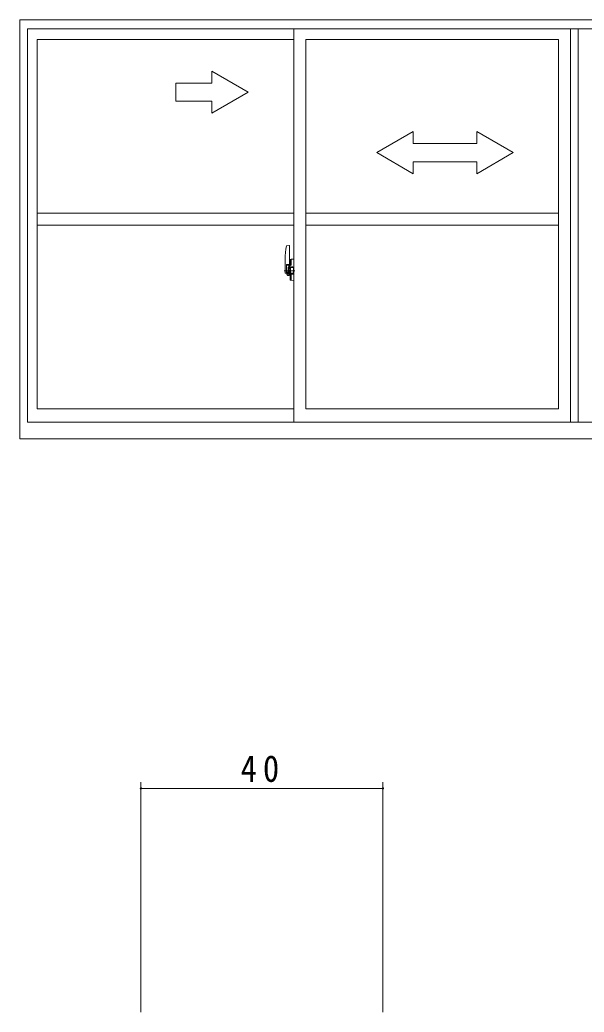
# Model space of a CAD drawing. Units: millimetres, scale not verified. Extents: x -567 to 567, y -403 to 403.
# Drawn here: x 234 to 327.3, y 58.4 to 222.5 of the extents above; entities that cross this region are included whole.
import ezdxf

# ---------------------------------------------------------------- set-up
doc = ezdxf.new("R2010")
doc.units = ezdxf.units.MM
doc.header["$LTSCALE"] = 2
doc.linetypes.add('USER2', pattern=[13, 10, -1, 1, -1])
doc.layers.add('0-6_YKK_D', color=6, linetype='Continuous', lineweight=18)
doc.layers.add('0-7_YKK_A1', color=4, linetype='Continuous', lineweight=18)
doc.styles.add('ＭＳ ゴシック', font='')
doc.styles.get('ＭＳ ゴシック').set_extended_font_data('MS Gothic')

msp = doc.modelspace()

# ---------------------------------------------------------------- linework, layer by layer
at = {"layer": '0-6_YKK_D'}
for p, q in [((254.024, 58.42), (254.024, 96.42)), ((294.024, 95.42), (254.024, 95.42)), ((294.024, 58.42), (294.024, 96.42))]:
    msp.add_line(p, q, dxfattribs=at)
for centre, start, end in [((254.024, 95.42), 0, 180), ((254.024, 95.42), 180, 0), ((294.024, 95.42), 0, 180), ((294.024, 95.42), 180, 0)]:
    msp.add_arc(centre, 0.106, start, end, dxfattribs=at)
at = {"layer": '0-7_YKK_A1'}
for p, q in [((234.024, 222.468), (234.024, 153.218)), ((417.274, 222.468), (234.024, 222.468)), ((235.274, 220.968), (235.274, 155.968)), ((416.024, 220.968), (235.274, 220.968)), ((279.274, 155.968), (279.274, 220.968)), ((325.024, 155.968), (325.024, 220.968)), ((326.274, 155.968), (326.274, 220.968)), ((326.274, 155.968), (326.274, 220.968)), ((236.874, 219.218), (236.874, 158.168)), ((279.274, 219.218), (236.874, 219.218)), ((323.024, 219.218), (281.274, 219.218)), ((281.274, 158.168), (281.274, 219.218)), ((323.024, 158.168), (323.024, 219.218)), ((265.774, 212.018), (265.774, 213.982)), ((271.774, 210.518), (265.774, 213.982)), ((259.774, 212.018), (259.774, 209.018)), ((265.774, 212.018), (259.774, 212.018)), ((271.774, 210.518), (265.774, 207.054)), ((259.774, 209.018), (265.774, 209.018)), ((265.774, 207.054), (265.774, 209.018)), ((293.024, 200.518), (299.024, 203.982)), ((299.024, 203.982), (299.024, 202.018)), ((315.524, 200.518), (309.524, 203.982)), ((309.524, 203.982), (309.524, 202.018)), ((299.024, 202.018), (309.524, 202.018)), ((293.024, 200.518), (299.024, 197.018)), ((315.524, 200.518), (309.524, 197.018)), ((309.524, 199.018), (309.524, 197.018)), ((236.874, 190.518), (279.274, 190.518)), ((281.274, 190.518), (323.024, 190.518)), ((236.874, 188.518), (279.274, 188.518)), ((281.274, 188.518), (323.024, 188.518)), ((278.115, 185.127), (278.548, 185.142)), ((278.574, 185.117), (278.574, 181.858)), ((277.874, 182.873), (277.874, 180.655)), ((278.699, 182.823), (278.699, 181.918)), ((278.824, 182.873), (278.749, 182.873)), ((278.824, 182.873), (278.824, 181.918)), ((278.824, 182.848), (278.849, 182.848)), ((278.849, 182.878), (279.274, 182.893)), ((278.849, 182.878), (278.849, 181.893)), ((278.849, 182.848), (278.849, 181.893)), ((279.274, 182.893), (279.274, 179.393)), ((277.922, 180.605), (278.129, 180.598)), ((278.074, 180.95), (278.074, 182.01)), ((278.462, 182.01), (278.074, 182.01)), ((278.074, 180.947), (278.074, 180.95)), ((278.075, 180.911), (278.074, 180.947)), ((278.075, 180.9), (278.074, 180.947)), ((278.099, 180.958), (278.099, 181.937)), ((278.099, 181.937), (278.462, 181.937)), ((278.344, 180.77), (278.129, 180.77)), ((278.129, 180.77), (278.129, 180.598)), ((278.164, 180.701), (278.129, 180.701)), ((278.164, 180.743), (278.399, 180.743)), ((278.164, 180.653), (278.164, 180.743)), ((278.164, 180.507), (278.164, 180.523)), ((278.164, 180.507), (278.453, 180.507)), ((278.384, 180.777), (278.344, 180.777)), ((278.344, 180.777), (278.344, 180.743)), ((278.559, 181.561), (278.384, 181.561)), ((278.384, 181.561), (278.384, 180.743)), ((278.399, 181.229), (278.384, 181.229)), ((278.399, 181.115), (278.399, 181.313)), ((278.399, 181.041), (278.399, 181.115)), ((278.399, 181.115), (278.399, 181.115)), ((278.399, 180.995), (278.399, 181.041)), ((278.399, 181.041), (278.499, 181.041)), ((278.399, 180.747), (278.399, 180.801)), ((278.399, 180.801), (278.499, 180.801)), ((278.399, 180.743), (278.399, 180.747)), ((278.399, 180.747), (278.499, 180.747)), ((278.399, 180.743), (278.499, 180.743)), ((278.399, 180.523), (278.399, 180.523)), ((278.423, 180.512), (278.399, 180.523)), ((278.434, 180.509), (278.423, 180.512)), ((278.445, 180.507), (278.434, 180.509)), ((278.462, 180.508), (278.445, 180.507)), ((278.477, 180.512), (278.462, 180.508)), ((278.488, 180.52), (278.477, 180.512)), ((278.499, 180.701), (278.487, 180.701)), ((278.493, 180.526), (278.488, 180.52)), ((278.496, 180.532), (278.493, 180.526)), ((278.499, 181.9), (278.499, 181.561)), ((278.499, 181.733), (278.499, 181.783)), ((278.499, 181.561), (278.499, 181.338)), ((278.499, 181.561), (278.499, 181.338)), ((278.574, 181.442), (278.499, 181.442)), ((278.499, 181.338), (278.669, 181.338)), ((278.499, 181.14), (278.669, 181.14)), ((278.499, 181.041), (278.499, 181.115)), ((278.669, 181.115), (278.499, 181.115)), ((278.499, 181.115), (278.499, 180.317)), ((278.499, 180.995), (278.499, 181.041)), ((278.499, 180.801), (278.499, 180.995)), ((278.499, 180.971), (278.499, 180.701)), ((278.499, 180.747), (278.499, 180.801)), ((278.499, 180.743), (278.499, 180.747)), ((278.499, 180.599), (278.499, 180.548)), ((278.574, 181.858), (278.559, 181.858)), ((278.559, 181.858), (278.559, 181.561)), ((278.574, 181.897), (278.574, 181.338)), ((278.574, 181.338), (278.574, 181.691)), ((278.574, 181.4), (278.574, 181.635)), ((278.574, 181.115), (278.574, 180.317)), ((278.574, 180.594), (278.574, 181.115)), ((278.599, 181.716), (278.699, 181.718)), ((278.699, 180.568), (278.599, 180.569)), ((278.669, 181.338), (278.669, 181.14)), ((278.669, 181.14), (278.669, 181.115)), ((278.824, 181.918), (278.699, 181.918)), ((278.699, 181.55), (278.699, 181.863)), ((278.703, 181.523), (278.699, 181.55)), ((278.699, 180.744), (278.707, 180.772)), ((278.699, 180.735), (278.699, 180.744)), ((278.699, 180.422), (278.699, 180.735)), ((278.716, 181.496), (278.703, 181.523)), ((278.707, 180.772), (278.714, 180.785)), ((278.714, 180.785), (278.723, 180.797)), ((278.728, 181.484), (278.716, 181.496)), ((278.849, 181.893), (278.723, 181.888)), ((278.723, 180.797), (278.731, 180.803)), ((278.724, 181.893), (278.724, 181.918)), ((278.849, 181.893), (278.724, 181.893)), ((278.738, 181.479), (278.728, 181.484)), ((278.731, 180.803), (278.742, 180.808)), ((278.747, 181.477), (278.738, 181.479)), ((278.742, 180.808), (278.747, 180.808)), ((278.747, 181.477), (278.747, 180.808)), ((278.747, 181.477), (278.747, 181.477)), ((278.759, 181.476), (278.759, 180.459)), ((279.244, 181.517), (278.784, 181.5)), ((278.824, 180.543), (278.824, 180.485)), ((279.199, 180.568), (278.849, 180.568)), ((278.849, 180.46), (279.199, 180.46)), ((278.929, 181.633), (278.929, 181.563)), ((279.114, 181.658), (278.954, 181.658)), ((278.954, 181.538), (279.114, 181.538)), ((279.139, 181.633), (279.139, 181.563)), ((279.224, 180.543), (279.224, 180.485)), ((279.259, 181.502), (279.259, 181.496)), ((279.259, 181.502), (279.259, 180.433)), ((279.274, 181.28), (279.259, 181.28)), ((279.274, 180.955), (279.259, 180.955)), ((278.252, 180.235), (278.241, 180.251)), ((278.274, 180.204), (278.252, 180.235)), ((278.274, 180.254), (278.274, 180.204)), ((278.462, 180.204), (278.274, 180.204)), ((278.299, 180.279), (278.462, 180.279)), ((278.824, 180.368), (278.699, 180.368)), ((278.699, 179.463), (278.699, 180.368)), ((278.849, 180.393), (278.723, 180.397)), ((278.849, 180.393), (278.724, 180.393)), ((278.724, 180.393), (278.724, 180.368)), ((278.824, 179.413), (278.749, 179.413)), ((278.784, 180.435), (279.244, 180.419)), ((278.824, 179.413), (278.824, 180.368)), ((278.824, 179.438), (278.849, 179.438)), ((278.849, 179.438), (278.849, 180.393)), ((278.849, 180.393), (278.849, 179.407)), ((278.849, 179.407), (279.274, 179.393)), ((236.874, 158.168), (279.274, 158.168)), ((281.274, 158.168), (323.024, 158.168)), ((235.274, 155.968), (416.024, 155.968)), ((234.024, 153.218), (417.274, 153.218))]:
    msp.add_line(p, q, dxfattribs=at)
at = {"layer": '0-7_YKK_A1', "linetype": 'USER2'}
msp.add_line((279.439, 180.968), (277.684, 180.968), dxfattribs=at)
at = {"layer": '0-7_YKK_A1'}
for points in [[(309.524, 199.018), (299.024, 199.018), (299.024, 197.018)], [(278.164, 180.523), (278.164, 180.653), (278.399, 180.653)], [(278.414, 181.327), (278.413, 181.326), (278.412, 181.326), (278.411, 181.326), (278.411, 181.325), (278.41, 181.325), (278.409, 181.325), (278.409, 181.324), (278.408, 181.324), (278.407, 181.323), (278.406, 181.323), (278.405, 181.322), (278.404, 181.322), (278.404, 181.321), (278.403, 181.321), (278.403, 181.32), (278.402, 181.32), (278.402, 181.319), (278.401, 181.319), (278.401, 181.318), (278.4, 181.318), (278.4, 181.317), (278.4, 181.316), (278.399, 181.316), (278.399, 181.315), (278.399, 181.314), (278.399, 181.313)], [(278.414, 181.129), (278.413, 181.128), (278.412, 181.128), (278.411, 181.128), (278.411, 181.127), (278.41, 181.127), (278.409, 181.127), (278.409, 181.126), (278.408, 181.126), (278.407, 181.125), (278.406, 181.125), (278.405, 181.124), (278.404, 181.124), (278.404, 181.123), (278.403, 181.123), (278.403, 181.122), (278.402, 181.122), (278.402, 181.121), (278.401, 181.121), (278.401, 181.12), (278.4, 181.12), (278.4, 181.119), (278.4, 181.118), (278.399, 181.118), (278.399, 181.117), (278.399, 181.116), (278.399, 181.115)], [(278.399, 181.115), (278.499, 181.115), (278.499, 181.115)], [(278.399, 180.801), (278.399, 180.995), (278.499, 180.995)], [(278.453, 181.336), (278.452, 181.336), (278.451, 181.336), (278.45, 181.335), (278.449, 181.335), (278.448, 181.335), (278.447, 181.335), (278.446, 181.335), (278.444, 181.335), (278.443, 181.334), (278.442, 181.334), (278.441, 181.334), (278.44, 181.334), (278.439, 181.334), (278.438, 181.333), (278.437, 181.333), (278.436, 181.333), (278.435, 181.333), (278.434, 181.333), (278.433, 181.332), (278.432, 181.332), (278.431, 181.332), (278.43, 181.332), (278.429, 181.331), (278.428, 181.331), (278.427, 181.331), (278.426, 181.331), (278.425, 181.33), (278.424, 181.33), (278.423, 181.33), (278.422, 181.329), (278.421, 181.329), (278.42, 181.329), (278.419, 181.329), (278.419, 181.328), (278.418, 181.328), (278.417, 181.328), (278.416, 181.327), (278.415, 181.327), (278.414, 181.327)], [(278.453, 181.138), (278.452, 181.138), (278.451, 181.138), (278.45, 181.137), (278.449, 181.137), (278.448, 181.137), (278.447, 181.137), (278.446, 181.137), (278.444, 181.137), (278.443, 181.136), (278.442, 181.136), (278.441, 181.136), (278.44, 181.136), (278.439, 181.136), (278.438, 181.135), (278.437, 181.135), (278.436, 181.135), (278.435, 181.135), (278.434, 181.135), (278.433, 181.134), (278.432, 181.134), (278.431, 181.134), (278.43, 181.134), (278.429, 181.133), (278.428, 181.133), (278.427, 181.133), (278.426, 181.133), (278.425, 181.132), (278.424, 181.132), (278.423, 181.132), (278.422, 181.131), (278.421, 181.131), (278.42, 181.131), (278.419, 181.131), (278.419, 181.13), (278.418, 181.13), (278.417, 181.13), (278.416, 181.129), (278.415, 181.129), (278.414, 181.129)], [(278.499, 181.339), (278.498, 181.339), (278.497, 181.339), (278.495, 181.339), (278.494, 181.339), (278.493, 181.339), (278.492, 181.339), (278.49, 181.339), (278.489, 181.339), (278.488, 181.338), (278.487, 181.338), (278.486, 181.338), (278.484, 181.338), (278.483, 181.338), (278.482, 181.338), (278.481, 181.338), (278.48, 181.338), (278.478, 181.338), (278.477, 181.338), (278.476, 181.338), (278.475, 181.338), (278.474, 181.338), (278.472, 181.338), (278.471, 181.338), (278.47, 181.338), (278.469, 181.337), (278.468, 181.337), (278.466, 181.337), (278.465, 181.337), (278.464, 181.337), (278.463, 181.337), (278.462, 181.337), (278.461, 181.337), (278.46, 181.337), (278.459, 181.336), (278.457, 181.336), (278.456, 181.336), (278.455, 181.336), (278.454, 181.336), (278.453, 181.336)], [(278.499, 181.141), (278.498, 181.141), (278.497, 181.141), (278.495, 181.141), (278.494, 181.141), (278.493, 181.141), (278.492, 181.141), (278.49, 181.141), (278.489, 181.14), (278.488, 181.14), (278.487, 181.14), (278.486, 181.14), (278.484, 181.14), (278.483, 181.14), (278.482, 181.14), (278.481, 181.14), (278.48, 181.14), (278.478, 181.14), (278.477, 181.14), (278.476, 181.14), (278.475, 181.14), (278.474, 181.14), (278.472, 181.14), (278.471, 181.14), (278.47, 181.14), (278.469, 181.139), (278.468, 181.139), (278.466, 181.139), (278.465, 181.139), (278.464, 181.139), (278.463, 181.139), (278.462, 181.139), (278.461, 181.139), (278.46, 181.139), (278.459, 181.138), (278.457, 181.138), (278.456, 181.138), (278.455, 181.138), (278.454, 181.138), (278.453, 181.138)], [(278.498, 180.538), (278.498, 180.539), (278.498, 180.54), (278.498, 180.541), (278.498, 180.542), (278.499, 180.542), (278.499, 180.543), (278.499, 180.544), (278.499, 180.545), (278.499, 180.546), (278.499, 180.547), (278.499, 180.548)], [(278.499, 180.743), (278.499, 180.612), (278.499, 180.599)], [(278.761, 181.485), (278.76, 181.485), (278.76, 181.484), (278.76, 181.483), (278.76, 181.482), (278.76, 181.481), (278.759, 181.481), (278.759, 181.48), (278.759, 181.479), (278.759, 181.478), (278.759, 181.477)], [(278.759, 180.46), (278.759, 180.459), (278.759, 180.458), (278.759, 180.457), (278.759, 180.456), (278.759, 180.455), (278.76, 180.455), (278.76, 180.454), (278.76, 180.453), (278.76, 180.452), (278.76, 180.451), (278.761, 180.451)], [(279.259, 181.503), (279.259, 181.504), (279.259, 181.505), (279.259, 181.506), (279.258, 181.507), (279.258, 181.508), (279.258, 181.509), (279.257, 181.509), (279.257, 181.51), (279.257, 181.511), (279.256, 181.511), (279.256, 181.512), (279.255, 181.512), (279.255, 181.513), (279.254, 181.513), (279.254, 181.514), (279.253, 181.514), (279.253, 181.515), (279.252, 181.515), (279.251, 181.515), (279.251, 181.516), (279.25, 181.516), (279.249, 181.516), (279.248, 181.516), (279.248, 181.517), (279.247, 181.517), (279.246, 181.517), (279.245, 181.517), (279.244, 181.517)], [(279.244, 180.419), (279.245, 180.419), (279.246, 180.419), (279.247, 180.419), (279.248, 180.419), (279.248, 180.42), (279.249, 180.42), (279.25, 180.42), (279.251, 180.42), (279.251, 180.421), (279.252, 180.421), (279.253, 180.421), (279.253, 180.422), (279.254, 180.422), (279.254, 180.423), (279.255, 180.423), (279.255, 180.424), (279.256, 180.424), (279.256, 180.425), (279.257, 180.425), (279.257, 180.426), (279.257, 180.427), (279.258, 180.427), (279.258, 180.428), (279.258, 180.429), (279.258, 180.43), (279.259, 180.43), (279.259, 180.431), (279.259, 180.432), (279.259, 180.433)]]:
    msp.add_lwpolyline(points, dxfattribs=at)
for centre, radius, start, end in [((291.124, 182.831), 13.25, 170.20654, 179.82143), ((278.116, 185.077), 0.05, 92, 170.20654), ((278.549, 185.117), 0.025, 0, 92), ((278.749, 182.823), 0.05, 90, 180), ((277.924, 180.655), 0.05, 180, 268), ((278.099, 181.962), 0.025, 180, 270), ((279.551, 180.948), 1.476, 179.91894, 190.81318), ((279.382, 180.89), 1.307, 179.5362, 192.85144), ((279.571, 180.917), 1.472, 178.42075, 189.33089), ((279.023, 180.811), 0.933, 188.62914, 193.1575), ((279.382, 180.89), 1.307, 192.85144, 209.23122), ((279.023, 180.811), 0.933, 193.1575, 216.63292), ((278.984, 180.831), 0.88, 189.9821, 192.05297), ((278.984, 180.831), 0.88, 192.05297, 218.82618), ((278.404, 180.748), 0.095, 266.91231, 356.7406), ((278.462, 181.897), 0.113, 0, 90), ((278.462, 181.9), 0.0375, 0, 90), ((278.599, 181.691), 0.025, 91, 180), ((278.599, 180.594), 0.025, 180, 269.00002), ((278.724, 181.863), 0.025, 91.99999, 180), ((278.784, 181.475), 0.0254, 88.99206, 157.90245), ((278.849, 180.543), 0.025, 90, 180), ((278.849, 180.485), 0.025, 180, 270), ((278.954, 181.633), 0.025, 90, 180), ((278.954, 181.563), 0.025, 180, 270), ((279.114, 181.633), 0.025, 0, 90), ((279.114, 181.563), 0.025, 270, 0), ((279.199, 180.543), 0.025, 0, 90), ((279.199, 180.485), 0.025, 270, 0), ((278.299, 180.254), 0.025, 90, 180), ((278.462, 180.317), 0.113, 270, 0), ((278.462, 180.317), 0.0375, 270, 0), ((278.724, 180.422), 0.025, 180, 268.00001), ((278.749, 179.463), 0.05, 180, 270), ((278.784, 180.46), 0.0256, 202.43823, 270.66726)]:
    msp.add_arc(centre, radius, start, end, dxfattribs=at)

# ---------------------------------------------------------------- texts
at = {"layer": '0-6_YKK_D', "color": 7, "insert": (270.504, 96.42), "char_height": 4.399, "attachment_point": 7, "style": 'ＭＳ ゴシック'}
msp.add_mtext('\\T1.37;\\W0.9;40', dxfattribs=at)

doc.saveas('drawing.dxf')
